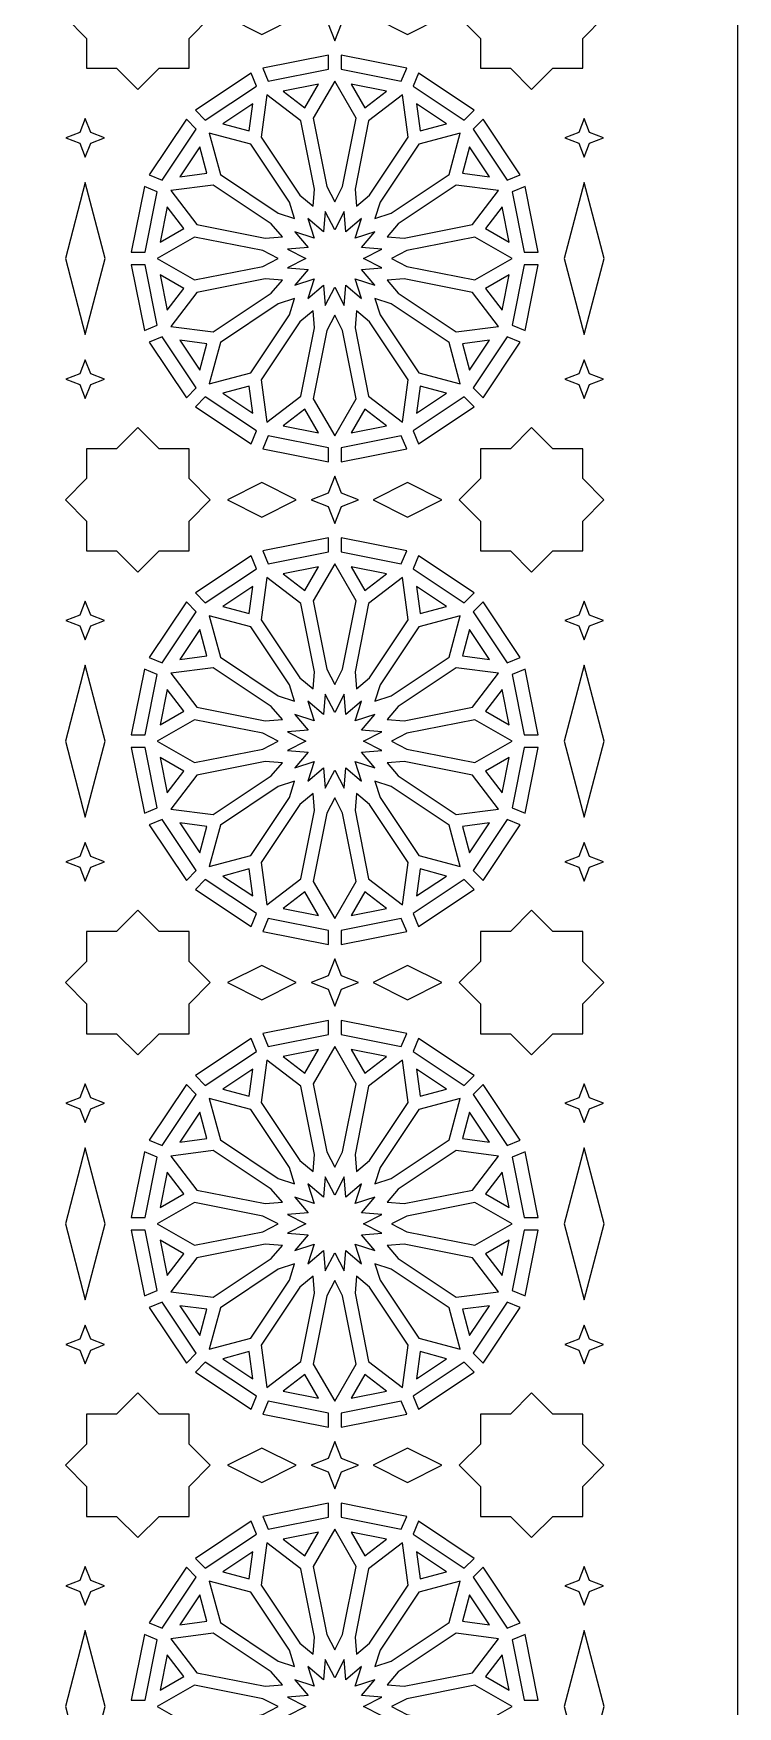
# Model space of a CAD drawing. Header units: millimetres. Extents: x 5 to 1055, y 1035 to 2435.
# Drawn here: x 880.2 to 1055.2, y 1734.9 to 2150.9 of the extents above; entities that cross this region are included whole.
import ezdxf

# ---------------------------------------------------------------- set-up
doc = ezdxf.new("R2010")
doc.units = ezdxf.units.MM
doc.layers.add('CUT', color=1, linetype='CONTINUOUS')

msp = doc.modelspace()

# ---------------------------------------------------------------- linework, layer by layer
at = {"layer": 'CUT'}
for points in [[(1055.15, 2435), (1055.15, 1034.85), (5, 1034.85), (5, 2435)], [(911.432, 2142.208), (918.882, 2142.208), (918.882, 2149.658), (924.149, 2154.925), (918.882, 2160.192), (918.882, 2167.642), (911.432, 2167.642), (906.165, 2172.909), (900.898, 2167.642), (893.448, 2167.642), (893.448, 2160.192), (888.181, 2154.925), (893.448, 2149.658), (893.448, 2142.208), (900.898, 2142.208), (906.165, 2136.941)], [(1009.252, 2142.208), (1016.702, 2142.208), (1016.702, 2149.658), (1021.969, 2154.925), (1016.702, 2160.192), (1016.702, 2167.642), (1009.252, 2167.642), (1003.985, 2172.909), (998.718, 2167.642), (991.268, 2167.642), (991.268, 2160.192), (986.001, 2154.925), (991.268, 2149.658), (991.268, 2142.208), (998.718, 2142.208), (1003.985, 2136.941)], [(928.443, 2154.925), (936.985, 2150.654), (945.527, 2154.925), (936.985, 2159.196)], [(956.737, 2153.263), (960.951, 2154.925), (956.737, 2156.587), (955.075, 2160.801), (953.413, 2156.587), (949.199, 2154.925), (953.413, 2153.263), (955.075, 2149.049)], [(964.623, 2154.925), (973.165, 2150.654), (981.707, 2154.925), (973.165, 2159.196)], [(953.5, 2145.456), (937.193, 2142.211), (938.526, 2138.996), (953.5, 2141.974)], [(972.957, 2142.211), (956.65, 2145.456), (956.65, 2141.974), (971.624, 2138.996)], [(922.921, 2129.308), (935.615, 2137.79), (934.283, 2141.006), (920.459, 2131.769)], [(951.013, 2138.268), (942.241, 2136.523), (947.622, 2132.394)], [(957.026, 2112.811), (960.402, 2129.776), (955.075, 2139.002), (949.748, 2129.776), (953.124, 2112.811), (955.075, 2109.001)], [(967.909, 2136.523), (959.137, 2138.268), (962.528, 2132.394)], [(989.691, 2131.769), (975.867, 2141.006), (974.535, 2137.79), (987.229, 2129.308)], [(950.033, 2112.197), (946.659, 2129.162), (938.207, 2135.646), (936.817, 2125.085), (946.427, 2110.702), (949.688, 2107.93)], [(963.723, 2110.702), (973.333, 2125.085), (971.943, 2135.646), (963.491, 2129.162), (960.117, 2112.197), (960.462, 2107.93)], [(894.463, 2123.562), (897.921, 2124.925), (894.463, 2126.288), (893.1, 2129.746), (891.737, 2126.288), (888.279, 2124.925), (891.737, 2123.562), (893.1, 2120.104)], [(934.736, 2133.415), (927.299, 2128.445), (933.851, 2126.689)], [(975.414, 2133.415), (976.299, 2126.689), (982.851, 2128.445)], [(1018.413, 2123.562), (1021.871, 2124.925), (1018.413, 2126.288), (1017.05, 2129.746), (1015.687, 2126.288), (1012.229, 2124.925), (1015.687, 2123.562), (1017.05, 2120.104)], [(912.21, 2114.385), (920.692, 2127.079), (918.231, 2129.541), (908.994, 2115.717)], [(943.808, 2108.953), (934.198, 2123.335), (923.908, 2126.092), (926.665, 2115.802), (941.047, 2106.192), (945.122, 2104.878)], [(969.103, 2106.192), (983.485, 2115.802), (986.242, 2126.092), (975.952, 2123.335), (966.342, 2108.953), (965.028, 2104.878)], [(1001.156, 2115.717), (991.919, 2129.541), (989.458, 2127.079), (997.94, 2114.385)], [(921.555, 2122.701), (916.585, 2115.264), (923.311, 2116.149)], [(988.595, 2122.701), (986.839, 2116.149), (993.565, 2115.264)], [(893.1, 2076.021), (898.047, 2094.925), (893.1, 2113.829), (888.153, 2094.925)], [(939.298, 2103.573), (924.915, 2113.183), (914.354, 2111.793), (920.838, 2103.341), (937.803, 2099.967), (942.07, 2100.312)], [(972.347, 2099.967), (989.312, 2103.341), (995.796, 2111.793), (985.235, 2113.183), (970.852, 2103.573), (968.08, 2100.312)], [(1017.05, 2076.021), (1021.997, 2094.925), (1017.05, 2113.829), (1012.103, 2094.925)], [(908.026, 2096.5), (911.004, 2111.474), (907.789, 2112.807), (904.544, 2096.5)], [(1005.606, 2096.5), (1002.361, 2112.807), (999.146, 2111.474), (1002.124, 2096.5)], [(913.477, 2107.759), (911.732, 2098.987), (917.606, 2102.378)], [(955.075, 2087.758), (957.406, 2083.208), (957.818, 2088.303), (961.713, 2084.992), (960.144, 2089.856), (965.008, 2088.287), (961.697, 2092.182), (966.792, 2092.594), (962.242, 2094.925), (966.792, 2097.256), (961.697, 2097.668), (965.008, 2101.563), (960.144, 2099.994), (961.713, 2104.858), (957.818, 2101.547), (957.406, 2106.642), (955.075, 2102.092), (952.744, 2106.642), (952.332, 2101.547), (948.437, 2104.858), (950.006, 2099.994), (945.142, 2101.563), (948.453, 2097.668), (943.358, 2097.256), (947.908, 2094.925), (943.358, 2092.594), (948.453, 2092.182), (945.142, 2088.287), (950.006, 2089.856), (948.437, 2084.992), (952.332, 2088.303), (952.744, 2083.208)], [(996.673, 2107.759), (992.544, 2102.378), (998.418, 2098.987)], [(937.189, 2096.876), (920.224, 2100.252), (910.998, 2094.925), (920.224, 2089.598), (937.189, 2092.974), (940.999, 2094.925)], [(972.961, 2092.974), (989.926, 2089.598), (999.152, 2094.925), (989.926, 2100.252), (972.961, 2096.876), (969.151, 2094.925)], [(911.004, 2078.376), (908.026, 2093.35), (904.544, 2093.35), (907.789, 2077.043)], [(1002.361, 2077.043), (1005.606, 2093.35), (1002.124, 2093.35), (999.146, 2078.376)], [(913.477, 2082.091), (917.606, 2087.472), (911.732, 2090.863)], [(942.07, 2089.538), (937.803, 2089.883), (920.838, 2086.509), (914.354, 2078.057), (924.915, 2076.667), (939.298, 2086.277)], [(970.852, 2086.277), (985.235, 2076.667), (995.796, 2078.057), (989.312, 2086.509), (972.347, 2089.883), (968.08, 2089.538)], [(998.418, 2090.863), (992.544, 2087.472), (996.673, 2082.091)], [(941.047, 2083.658), (926.665, 2074.048), (923.908, 2063.758), (934.198, 2066.515), (943.808, 2080.897), (945.122, 2084.972)], [(966.342, 2080.897), (975.952, 2066.515), (986.242, 2063.758), (983.485, 2074.048), (969.103, 2083.658), (965.028, 2084.972)], [(946.427, 2079.148), (936.817, 2064.765), (938.207, 2054.204), (946.659, 2060.688), (950.033, 2077.653), (949.688, 2081.92)], [(953.124, 2077.039), (949.748, 2060.074), (955.075, 2050.848), (960.402, 2060.074), (957.026, 2077.039), (955.075, 2080.849)], [(960.117, 2077.653), (963.491, 2060.688), (971.943, 2054.204), (973.333, 2064.765), (963.723, 2079.148), (960.462, 2081.92)], [(920.692, 2062.771), (912.21, 2075.465), (908.994, 2074.133), (918.231, 2060.309)], [(921.555, 2067.149), (923.311, 2073.701), (916.585, 2074.586)], [(993.565, 2074.586), (986.839, 2073.701), (988.595, 2067.149)], [(997.94, 2075.465), (989.458, 2062.771), (991.919, 2060.309), (1001.156, 2074.133)], [(894.463, 2063.562), (897.921, 2064.925), (894.463, 2066.288), (893.1, 2069.746), (891.737, 2066.288), (888.279, 2064.925), (891.737, 2063.562), (893.1, 2060.104)], [(1018.413, 2063.562), (1021.871, 2064.925), (1018.413, 2066.288), (1017.05, 2069.746), (1015.687, 2066.288), (1012.229, 2064.925), (1015.687, 2063.562), (1017.05, 2060.104)], [(934.736, 2056.435), (933.851, 2063.161), (927.299, 2061.405)], [(982.851, 2061.405), (976.299, 2063.161), (975.414, 2056.435)], [(935.615, 2052.06), (922.921, 2060.542), (920.459, 2058.081), (934.283, 2048.844)], [(987.229, 2060.542), (974.535, 2052.06), (975.867, 2048.844), (989.691, 2058.081)], [(951.013, 2051.582), (947.622, 2057.456), (942.241, 2053.327)], [(967.909, 2053.327), (962.528, 2057.456), (959.137, 2051.582)], [(911.432, 2022.208), (918.882, 2022.208), (918.882, 2029.658), (924.149, 2034.925), (918.882, 2040.192), (918.882, 2047.642), (911.432, 2047.642), (906.165, 2052.909), (900.898, 2047.642), (893.448, 2047.642), (893.448, 2040.192), (888.181, 2034.925), (893.448, 2029.658), (893.448, 2022.208), (900.898, 2022.208), (906.165, 2016.941)], [(953.5, 2047.876), (938.526, 2050.854), (937.193, 2047.639), (953.5, 2044.394)], [(971.624, 2050.854), (956.65, 2047.876), (956.65, 2044.394), (972.957, 2047.639)], [(1009.252, 2022.208), (1016.702, 2022.208), (1016.702, 2029.658), (1021.969, 2034.925), (1016.702, 2040.192), (1016.702, 2047.642), (1009.252, 2047.642), (1003.985, 2052.909), (998.718, 2047.642), (991.268, 2047.642), (991.268, 2040.192), (986.001, 2034.925), (991.268, 2029.658), (991.268, 2022.208), (998.718, 2022.208), (1003.985, 2016.941)], [(928.443, 2034.925), (936.985, 2030.654), (945.527, 2034.925), (936.985, 2039.196)], [(956.737, 2033.263), (960.951, 2034.925), (956.737, 2036.587), (955.075, 2040.801), (953.413, 2036.587), (949.199, 2034.925), (953.413, 2033.263), (955.075, 2029.049)], [(964.623, 2034.925), (973.165, 2030.654), (981.707, 2034.925), (973.165, 2039.196)], [(953.5, 2025.456), (937.193, 2022.211), (938.526, 2018.996), (953.5, 2021.974)], [(972.957, 2022.211), (956.65, 2025.456), (956.65, 2021.974), (971.624, 2018.996)], [(922.921, 2009.308), (935.615, 2017.79), (934.283, 2021.006), (920.459, 2011.769)], [(951.013, 2018.268), (942.241, 2016.523), (947.622, 2012.394)], [(957.026, 1992.811), (960.402, 2009.776), (955.075, 2019.002), (949.748, 2009.776), (953.124, 1992.811), (955.075, 1989.001)], [(967.909, 2016.523), (959.137, 2018.268), (962.528, 2012.394)], [(989.691, 2011.769), (975.867, 2021.006), (974.535, 2017.79), (987.229, 2009.308)], [(934.736, 2013.415), (927.299, 2008.445), (933.851, 2006.689)], [(950.033, 1992.197), (946.659, 2009.162), (938.207, 2015.646), (936.817, 2005.085), (946.427, 1990.702), (949.688, 1987.93)], [(963.723, 1990.702), (973.333, 2005.085), (971.943, 2015.646), (963.491, 2009.162), (960.117, 1992.197), (960.462, 1987.93)], [(975.414, 2013.415), (976.299, 2006.689), (982.851, 2008.445)], [(894.463, 2003.562), (897.921, 2004.925), (894.463, 2006.288), (893.1, 2009.746), (891.737, 2006.288), (888.279, 2004.925), (891.737, 2003.562), (893.1, 2000.104)], [(912.21, 1994.385), (920.692, 2007.079), (918.231, 2009.541), (908.994, 1995.717)], [(1001.156, 1995.717), (991.919, 2009.541), (989.458, 2007.079), (997.94, 1994.385)], [(1018.413, 2003.562), (1021.871, 2004.925), (1018.413, 2006.288), (1017.05, 2009.746), (1015.687, 2006.288), (1012.229, 2004.925), (1015.687, 2003.562), (1017.05, 2000.104)], [(943.808, 1988.953), (934.198, 2003.335), (923.908, 2006.092), (926.665, 1995.802), (941.047, 1986.192), (945.122, 1984.878)], [(969.103, 1986.192), (983.485, 1995.802), (986.242, 2006.092), (975.952, 2003.335), (966.342, 1988.953), (965.028, 1984.878)], [(921.555, 2002.701), (916.585, 1995.264), (923.311, 1996.149)], [(988.595, 2002.701), (986.839, 1996.149), (993.565, 1995.264)], [(893.1, 1956.021), (898.047, 1974.925), (893.1, 1993.829), (888.153, 1974.925)], [(908.026, 1976.5), (911.004, 1991.474), (907.789, 1992.807), (904.544, 1976.5)], [(939.298, 1983.573), (924.915, 1993.183), (914.354, 1991.793), (920.838, 1983.341), (937.803, 1979.967), (942.07, 1980.312)], [(972.347, 1979.967), (989.312, 1983.341), (995.796, 1991.793), (985.235, 1993.183), (970.852, 1983.573), (968.08, 1980.312)], [(1005.606, 1976.5), (1002.361, 1992.807), (999.146, 1991.474), (1002.124, 1976.5)], [(1017.05, 1956.021), (1021.997, 1974.925), (1017.05, 1993.829), (1012.103, 1974.925)], [(913.477, 1987.759), (911.732, 1978.987), (917.606, 1982.378)], [(955.075, 1967.758), (957.406, 1963.208), (957.818, 1968.303), (961.713, 1964.992), (960.144, 1969.856), (965.008, 1968.287), (961.697, 1972.182), (966.792, 1972.594), (962.242, 1974.925), (966.792, 1977.256), (961.697, 1977.668), (965.008, 1981.563), (960.144, 1979.994), (961.713, 1984.858), (957.818, 1981.547), (957.406, 1986.642), (955.075, 1982.092), (952.744, 1986.642), (952.332, 1981.547), (948.437, 1984.858), (950.006, 1979.994), (945.142, 1981.563), (948.453, 1977.668), (943.358, 1977.256), (947.908, 1974.925), (943.358, 1972.594), (948.453, 1972.182), (945.142, 1968.287), (950.006, 1969.856), (948.437, 1964.992), (952.332, 1968.303), (952.744, 1963.208)], [(996.673, 1987.759), (992.544, 1982.378), (998.418, 1978.987)], [(937.189, 1976.876), (920.224, 1980.252), (910.998, 1974.925), (920.224, 1969.598), (937.189, 1972.974), (940.999, 1974.925)], [(972.961, 1972.974), (989.926, 1969.598), (999.152, 1974.925), (989.926, 1980.252), (972.961, 1976.876), (969.151, 1974.925)], [(911.004, 1958.376), (908.026, 1973.35), (904.544, 1973.35), (907.789, 1957.043)], [(1002.361, 1957.043), (1005.606, 1973.35), (1002.124, 1973.35), (999.146, 1958.376)], [(913.477, 1962.091), (917.606, 1967.472), (911.732, 1970.863)], [(942.07, 1969.538), (937.803, 1969.883), (920.838, 1966.509), (914.354, 1958.057), (924.915, 1956.667), (939.298, 1966.277)], [(970.852, 1966.277), (985.235, 1956.667), (995.796, 1958.057), (989.312, 1966.509), (972.347, 1969.883), (968.08, 1969.538)], [(998.418, 1970.863), (992.544, 1967.472), (996.673, 1962.091)], [(941.047, 1963.658), (926.665, 1954.048), (923.908, 1943.758), (934.198, 1946.515), (943.808, 1960.897), (945.122, 1964.972)], [(966.342, 1960.897), (975.952, 1946.515), (986.242, 1943.758), (983.485, 1954.048), (969.103, 1963.658), (965.028, 1964.972)], [(946.427, 1959.148), (936.817, 1944.765), (938.207, 1934.204), (946.659, 1940.688), (950.033, 1957.653), (949.688, 1961.92)], [(953.124, 1957.039), (949.748, 1940.074), (955.075, 1930.848), (960.402, 1940.074), (957.026, 1957.039), (955.075, 1960.849)], [(960.117, 1957.653), (963.491, 1940.688), (971.943, 1934.204), (973.333, 1944.765), (963.723, 1959.148), (960.462, 1961.92)], [(920.692, 1942.771), (912.21, 1955.465), (908.994, 1954.133), (918.231, 1940.309)], [(997.94, 1955.465), (989.458, 1942.771), (991.919, 1940.309), (1001.156, 1954.133)], [(921.555, 1947.149), (923.311, 1953.701), (916.585, 1954.586)], [(993.565, 1954.586), (986.839, 1953.701), (988.595, 1947.149)], [(894.463, 1943.562), (897.921, 1944.925), (894.463, 1946.288), (893.1, 1949.746), (891.737, 1946.288), (888.279, 1944.925), (891.737, 1943.562), (893.1, 1940.104)], [(1018.413, 1943.562), (1021.871, 1944.925), (1018.413, 1946.288), (1017.05, 1949.746), (1015.687, 1946.288), (1012.229, 1944.925), (1015.687, 1943.562), (1017.05, 1940.104)], [(934.736, 1936.435), (933.851, 1943.161), (927.299, 1941.405)], [(982.851, 1941.405), (976.299, 1943.161), (975.414, 1936.435)], [(935.615, 1932.06), (922.921, 1940.542), (920.459, 1938.081), (934.283, 1928.844)], [(987.229, 1940.542), (974.535, 1932.06), (975.867, 1928.844), (989.691, 1938.081)], [(951.013, 1931.582), (947.622, 1937.456), (942.241, 1933.327)], [(967.909, 1933.327), (962.528, 1937.456), (959.137, 1931.582)], [(911.432, 1902.208), (918.882, 1902.208), (918.882, 1909.658), (924.149, 1914.925), (918.882, 1920.192), (918.882, 1927.642), (911.432, 1927.642), (906.165, 1932.909), (900.898, 1927.642), (893.448, 1927.642), (893.448, 1920.192), (888.181, 1914.925), (893.448, 1909.658), (893.448, 1902.208), (900.898, 1902.208), (906.165, 1896.941)], [(953.5, 1927.876), (938.526, 1930.854), (937.193, 1927.639), (953.5, 1924.394)], [(971.624, 1930.854), (956.65, 1927.876), (956.65, 1924.394), (972.957, 1927.639)], [(1009.252, 1902.208), (1016.702, 1902.208), (1016.702, 1909.658), (1021.969, 1914.925), (1016.702, 1920.192), (1016.702, 1927.642), (1009.252, 1927.642), (1003.985, 1932.909), (998.718, 1927.642), (991.268, 1927.642), (991.268, 1920.192), (986.001, 1914.925), (991.268, 1909.658), (991.268, 1902.208), (998.718, 1902.208), (1003.985, 1896.941)], [(928.443, 1914.925), (936.985, 1910.654), (945.527, 1914.925), (936.985, 1919.196)], [(956.737, 1913.263), (960.951, 1914.925), (956.737, 1916.587), (955.075, 1920.801), (953.413, 1916.587), (949.199, 1914.925), (953.413, 1913.263), (955.075, 1909.049)], [(964.623, 1914.925), (973.165, 1910.654), (981.707, 1914.925), (973.165, 1919.196)], [(953.5, 1905.456), (937.193, 1902.211), (938.526, 1898.996), (953.5, 1901.974)], [(972.957, 1902.211), (956.65, 1905.456), (956.65, 1901.974), (971.624, 1898.996)], [(922.921, 1889.308), (935.615, 1897.79), (934.283, 1901.006), (920.459, 1891.769)], [(989.691, 1891.769), (975.867, 1901.006), (974.535, 1897.79), (987.229, 1889.308)], [(951.013, 1898.268), (942.241, 1896.523), (947.622, 1892.394)], [(957.026, 1872.811), (960.402, 1889.776), (955.075, 1899.002), (949.748, 1889.776), (953.124, 1872.811), (955.075, 1869.001)], [(967.909, 1896.523), (959.137, 1898.268), (962.528, 1892.394)], [(934.736, 1893.415), (927.299, 1888.445), (933.851, 1886.689)], [(950.033, 1872.197), (946.659, 1889.162), (938.207, 1895.646), (936.817, 1885.085), (946.427, 1870.702), (949.688, 1867.93)], [(963.723, 1870.702), (973.333, 1885.085), (971.943, 1895.646), (963.491, 1889.162), (960.117, 1872.197), (960.462, 1867.93)], [(975.414, 1893.415), (976.299, 1886.689), (982.851, 1888.445)], [(894.463, 1883.562), (897.921, 1884.925), (894.463, 1886.288), (893.1, 1889.746), (891.737, 1886.288), (888.279, 1884.925), (891.737, 1883.562), (893.1, 1880.104)], [(912.21, 1874.385), (920.692, 1887.079), (918.231, 1889.541), (908.994, 1875.717)], [(1001.156, 1875.717), (991.919, 1889.541), (989.458, 1887.079), (997.94, 1874.385)], [(1018.413, 1883.562), (1021.871, 1884.925), (1018.413, 1886.288), (1017.05, 1889.746), (1015.687, 1886.288), (1012.229, 1884.925), (1015.687, 1883.562), (1017.05, 1880.104)], [(943.808, 1868.953), (934.198, 1883.335), (923.908, 1886.092), (926.665, 1875.802), (941.047, 1866.192), (945.122, 1864.878)], [(969.103, 1866.192), (983.485, 1875.802), (986.242, 1886.092), (975.952, 1883.335), (966.342, 1868.953), (965.028, 1864.878)], [(921.555, 1882.701), (916.585, 1875.264), (923.311, 1876.149)], [(988.595, 1882.701), (986.839, 1876.149), (993.565, 1875.264)], [(893.1, 1836.021), (898.047, 1854.925), (893.1, 1873.829), (888.153, 1854.925)], [(908.026, 1856.5), (911.004, 1871.474), (907.789, 1872.807), (904.544, 1856.5)], [(939.298, 1863.573), (924.915, 1873.183), (914.354, 1871.793), (920.838, 1863.341), (937.803, 1859.967), (942.07, 1860.312)], [(972.347, 1859.967), (989.312, 1863.341), (995.796, 1871.793), (985.235, 1873.183), (970.852, 1863.573), (968.08, 1860.312)], [(1005.606, 1856.5), (1002.361, 1872.807), (999.146, 1871.474), (1002.124, 1856.5)], [(1017.05, 1836.021), (1021.997, 1854.925), (1017.05, 1873.829), (1012.103, 1854.925)], [(913.477, 1867.759), (911.732, 1858.987), (917.606, 1862.378)], [(996.673, 1867.759), (992.544, 1862.378), (998.418, 1858.987)], [(955.075, 1847.758), (957.406, 1843.208), (957.818, 1848.303), (961.713, 1844.992), (960.144, 1849.856), (965.008, 1848.287), (961.697, 1852.182), (966.792, 1852.594), (962.242, 1854.925), (966.792, 1857.256), (961.697, 1857.668), (965.008, 1861.563), (960.144, 1859.994), (961.713, 1864.858), (957.818, 1861.547), (957.406, 1866.642), (955.075, 1862.092), (952.744, 1866.642), (952.332, 1861.547), (948.437, 1864.858), (950.006, 1859.994), (945.142, 1861.563), (948.453, 1857.668), (943.358, 1857.256), (947.908, 1854.925), (943.358, 1852.594), (948.453, 1852.182), (945.142, 1848.287), (950.006, 1849.856), (948.437, 1844.992), (952.332, 1848.303), (952.744, 1843.208)], [(937.189, 1856.876), (920.224, 1860.252), (910.998, 1854.925), (920.224, 1849.598), (937.189, 1852.974), (940.999, 1854.925)], [(972.961, 1852.974), (989.926, 1849.598), (999.152, 1854.925), (989.926, 1860.252), (972.961, 1856.876), (969.151, 1854.925)], [(911.004, 1838.376), (908.026, 1853.35), (904.544, 1853.35), (907.789, 1837.043)], [(1002.361, 1837.043), (1005.606, 1853.35), (1002.124, 1853.35), (999.146, 1838.376)], [(913.477, 1842.091), (917.606, 1847.472), (911.732, 1850.863)], [(942.07, 1849.538), (937.803, 1849.883), (920.838, 1846.509), (914.354, 1838.057), (924.915, 1836.667), (939.298, 1846.277)], [(970.852, 1846.277), (985.235, 1836.667), (995.796, 1838.057), (989.312, 1846.509), (972.347, 1849.883), (968.08, 1849.538)], [(998.418, 1850.863), (992.544, 1847.472), (996.673, 1842.091)], [(941.047, 1843.658), (926.665, 1834.048), (923.908, 1823.758), (934.198, 1826.515), (943.808, 1840.897), (945.122, 1844.972)], [(966.342, 1840.897), (975.952, 1826.515), (986.242, 1823.758), (983.485, 1834.048), (969.103, 1843.658), (965.028, 1844.972)], [(946.427, 1839.148), (936.817, 1824.765), (938.207, 1814.204), (946.659, 1820.688), (950.033, 1837.653), (949.688, 1841.92)], [(953.124, 1837.039), (949.748, 1820.074), (955.075, 1810.848), (960.402, 1820.074), (957.026, 1837.039), (955.075, 1840.849)], [(960.117, 1837.653), (963.491, 1820.688), (971.943, 1814.204), (973.333, 1824.765), (963.723, 1839.148), (960.462, 1841.92)], [(920.692, 1822.771), (912.21, 1835.465), (908.994, 1834.133), (918.231, 1820.309)], [(921.555, 1827.149), (923.311, 1833.701), (916.585, 1834.586)], [(993.565, 1834.586), (986.839, 1833.701), (988.595, 1827.149)], [(997.94, 1835.465), (989.458, 1822.771), (991.919, 1820.309), (1001.156, 1834.133)], [(894.463, 1823.562), (897.921, 1824.925), (894.463, 1826.288), (893.1, 1829.746), (891.737, 1826.288), (888.279, 1824.925), (891.737, 1823.562), (893.1, 1820.104)], [(1018.413, 1823.562), (1021.871, 1824.925), (1018.413, 1826.288), (1017.05, 1829.746), (1015.687, 1826.288), (1012.229, 1824.925), (1015.687, 1823.562), (1017.05, 1820.104)], [(934.736, 1816.435), (933.851, 1823.161), (927.299, 1821.405)], [(982.851, 1821.405), (976.299, 1823.161), (975.414, 1816.435)], [(935.615, 1812.06), (922.921, 1820.542), (920.459, 1818.081), (934.283, 1808.844)], [(987.229, 1820.542), (974.535, 1812.06), (975.867, 1808.844), (989.691, 1818.081)], [(951.013, 1811.582), (947.622, 1817.456), (942.241, 1813.327)], [(967.909, 1813.327), (962.528, 1817.456), (959.137, 1811.582)], [(911.432, 1782.208), (918.882, 1782.208), (918.882, 1789.658), (924.149, 1794.925), (918.882, 1800.192), (918.882, 1807.642), (911.432, 1807.642), (906.165, 1812.909), (900.898, 1807.642), (893.448, 1807.642), (893.448, 1800.192), (888.181, 1794.925), (893.448, 1789.658), (893.448, 1782.208), (900.898, 1782.208), (906.165, 1776.941)], [(953.5, 1807.876), (938.526, 1810.854), (937.193, 1807.639), (953.5, 1804.394)], [(971.624, 1810.854), (956.65, 1807.876), (956.65, 1804.394), (972.957, 1807.639)], [(1009.252, 1782.208), (1016.702, 1782.208), (1016.702, 1789.658), (1021.969, 1794.925), (1016.702, 1800.192), (1016.702, 1807.642), (1009.252, 1807.642), (1003.985, 1812.909), (998.718, 1807.642), (991.268, 1807.642), (991.268, 1800.192), (986.001, 1794.925), (991.268, 1789.658), (991.268, 1782.208), (998.718, 1782.208), (1003.985, 1776.941)], [(928.443, 1794.925), (936.985, 1790.654), (945.527, 1794.925), (936.985, 1799.196)], [(956.737, 1793.263), (960.951, 1794.925), (956.737, 1796.587), (955.075, 1800.801), (953.413, 1796.587), (949.199, 1794.925), (953.413, 1793.263), (955.075, 1789.049)], [(964.623, 1794.925), (973.165, 1790.654), (981.707, 1794.925), (973.165, 1799.196)], [(953.5, 1785.456), (937.193, 1782.211), (938.526, 1778.996), (953.5, 1781.974)], [(972.957, 1782.211), (956.65, 1785.456), (956.65, 1781.974), (971.624, 1778.996)], [(922.921, 1769.308), (935.615, 1777.79), (934.283, 1781.006), (920.459, 1771.769)], [(989.691, 1771.769), (975.867, 1781.006), (974.535, 1777.79), (987.229, 1769.308)], [(951.013, 1778.268), (942.241, 1776.523), (947.622, 1772.394)], [(957.026, 1752.811), (960.402, 1769.776), (955.075, 1779.002), (949.748, 1769.776), (953.124, 1752.811), (955.075, 1749.001)], [(967.909, 1776.523), (959.137, 1778.268), (962.528, 1772.394)], [(934.736, 1773.415), (927.299, 1768.445), (933.851, 1766.689)], [(950.033, 1752.197), (946.659, 1769.162), (938.207, 1775.646), (936.817, 1765.085), (946.427, 1750.702), (949.688, 1747.93)], [(963.723, 1750.702), (973.333, 1765.085), (971.943, 1775.646), (963.491, 1769.162), (960.117, 1752.197), (960.462, 1747.93)], [(975.414, 1773.415), (976.299, 1766.689), (982.851, 1768.445)], [(894.463, 1763.562), (897.921, 1764.925), (894.463, 1766.288), (893.1, 1769.746), (891.737, 1766.288), (888.279, 1764.925), (891.737, 1763.562), (893.1, 1760.104)], [(912.21, 1754.385), (920.692, 1767.079), (918.231, 1769.541), (908.994, 1755.717)], [(1001.156, 1755.717), (991.919, 1769.541), (989.458, 1767.079), (997.94, 1754.385)], [(1018.413, 1763.562), (1021.871, 1764.925), (1018.413, 1766.288), (1017.05, 1769.746), (1015.687, 1766.288), (1012.229, 1764.925), (1015.687, 1763.562), (1017.05, 1760.104)], [(943.808, 1748.953), (934.198, 1763.335), (923.908, 1766.092), (926.665, 1755.802), (941.047, 1746.192), (945.122, 1744.878)], [(969.103, 1746.192), (983.485, 1755.802), (986.242, 1766.092), (975.952, 1763.335), (966.342, 1748.953), (965.028, 1744.878)], [(921.555, 1762.701), (916.585, 1755.264), (923.311, 1756.149)], [(988.595, 1762.701), (986.839, 1756.149), (993.565, 1755.264)], [(893.1, 1716.021), (898.047, 1734.925), (893.1, 1753.829), (888.153, 1734.925)], [(908.026, 1736.5), (911.004, 1751.474), (907.789, 1752.807), (904.544, 1736.5)], [(939.298, 1743.573), (924.915, 1753.183), (914.354, 1751.793), (920.838, 1743.341), (937.803, 1739.967), (942.07, 1740.312)], [(972.347, 1739.967), (989.312, 1743.341), (995.796, 1751.793), (985.235, 1753.183), (970.852, 1743.573), (968.08, 1740.312)], [(1005.606, 1736.5), (1002.361, 1752.807), (999.146, 1751.474), (1002.124, 1736.5)], [(1017.05, 1716.021), (1021.997, 1734.925), (1017.05, 1753.829), (1012.103, 1734.925)], [(913.477, 1747.759), (911.732, 1738.987), (917.606, 1742.378)], [(996.673, 1747.759), (992.544, 1742.378), (998.418, 1738.987)], [(937.189, 1736.876), (920.224, 1740.252), (910.998, 1734.925), (920.224, 1729.598), (937.189, 1732.974), (940.999, 1734.925)], [(972.961, 1732.974), (989.926, 1729.598), (999.152, 1734.925), (989.926, 1740.252), (972.961, 1736.876), (969.151, 1734.925)]]:
    msp.add_lwpolyline(points, close=True, dxfattribs=at)
msp.add_lwpolyline([(966.792, 1732.594), (962.242, 1734.925), (966.792, 1737.256), (961.697, 1737.668), (965.008, 1741.563), (960.144, 1739.994), (961.713, 1744.858), (957.818, 1741.547), (957.406, 1746.642), (955.075, 1742.092), (952.744, 1746.642), (952.332, 1741.547), (948.437, 1744.858), (950.006, 1739.994), (945.142, 1741.563), (948.453, 1737.668), (943.358, 1737.256), (947.908, 1734.925), (943.358, 1732.594)], dxfattribs=at)

doc.saveas('drawing.dxf')
